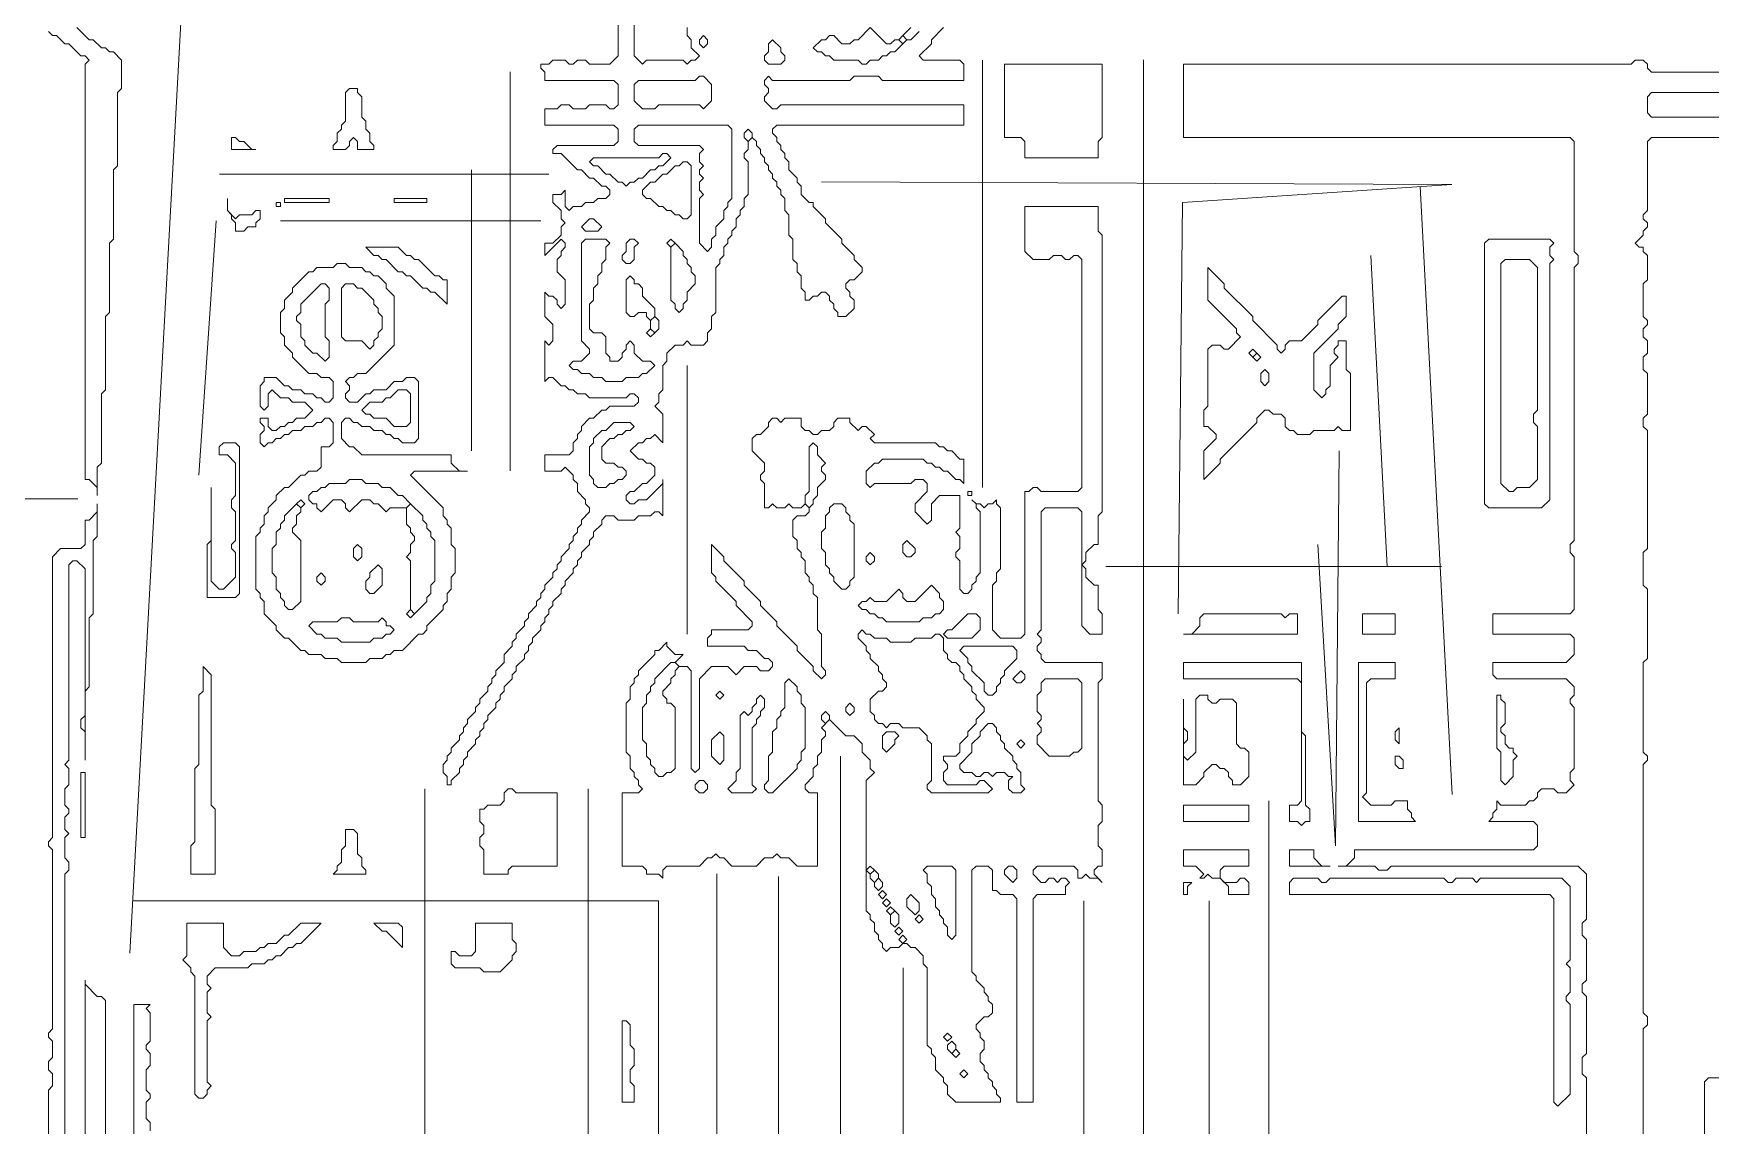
# Model space of a CAD drawing. Header units: millimetres. Extents: x 4 to 412, y 4 to 290.
# Drawn here: x 279.65 to 315.75, y 163.62 to 187.1 of the extents above; entities that cross this region are included whole.
import ezdxf

# ---------------------------------------------------------------- set-up
doc = ezdxf.new("R2010")
doc.units = ezdxf.units.MM
for name, color, linetype, lineweight in [('TRACE_CURVE', 6, 'Continuous', 0), ('TRACE_STRAIGHT', 5, 'Continuous', 0), ('TRACE_TEXT_SYMBOL', 6, 'Continuous', 0)]:
    doc.layers.add(name, color=color, linetype=linetype, lineweight=lineweight)

msp = doc.modelspace()

# ---------------------------------------------------------------- linework, layer by layer
at = {"layer": 'TRACE_CURVE', "color": 6}
for points in [[(292.236, 190.036), (292.236, 186.621), (292.06, 186.446), (291.622, 186.446), (291.535, 186.533), (291.36, 186.533), (291.272, 186.446), (291.185, 186.446), (291.097, 186.533), (290.834, 186.533), (290.747, 186.446), (290.572, 186.446)], [(293.724, 187.234), (293.724, 187.059), (293.812, 186.971), (293.812, 186.796), (293.987, 186.621), (293.899, 186.533), (293.812, 186.533), (293.724, 186.446), (293.637, 186.533), (292.849, 186.533), (292.761, 186.446), (292.586, 186.621), (292.586, 189.598)], [(295.476, 185.92), (295.388, 186.008), (295.388, 186.095), (295.476, 186.183), (295.563, 186.095), (297.227, 186.095), (297.315, 186.183), (297.84, 186.183), (297.928, 186.095), (299.679, 186.095), (299.679, 186.446), (299.592, 186.533), (298.804, 186.533), (298.716, 186.621), (298.979, 186.884), (298.979, 186.971), (299.241, 187.234)], [(298.716, 187.146), (298.541, 186.971), (298.453, 186.971), (298.366, 187.059), (298.541, 187.234)], [(290.572, 186.446), (290.572, 186.358), (290.659, 186.271), (290.659, 186.095), (292.148, 186.095), (292.236, 186.008), (292.236, 185.57), (292.148, 185.482), (292.06, 185.482), (291.973, 185.57), (291.622, 185.57), (291.535, 185.482), (291.272, 185.482), (291.185, 185.57), (291.009, 185.57), (290.922, 185.482), (290.659, 185.482), (290.659, 185.132), (292.148, 185.132), (292.236, 185.045), (292.236, 184.782), (292.148, 184.694), (290.922, 184.694), (290.834, 184.607), (290.834, 184.519), (291.009, 184.519), (291.36, 184.169), (291.447, 184.169), (291.622, 183.994), (291.71, 183.994), (291.885, 183.818), (291.973, 183.818), (292.06, 183.731), (292.06, 183.643), (291.973, 183.556), (291.798, 183.556), (291.71, 183.468), (291.535, 183.468), (291.447, 183.381), (291.272, 183.381), (291.185, 183.293), (291.097, 183.381), (291.097, 183.731), (291.009, 183.643), (290.834, 183.643), (290.834, 183.468), (291.009, 183.293), (291.009, 183.118), (291.097, 183.03), (291.009, 182.943), (291.009, 182.768), (290.834, 182.592), (290.659, 182.592), (290.659, 182.33), (291.009, 182.68), (291.097, 182.592), (291.097, 182.505), (291.009, 182.417), (291.009, 182.33), (290.922, 182.242), (290.922, 181.979), (291.097, 181.804), (291.097, 181.279), (291.009, 181.191)], [(314.129, 186.533), (314.042, 186.446), (304.408, 186.446), (304.408, 184.869), (312.728, 184.869), (312.815, 184.782), (312.815, 182.417), (312.903, 182.33), (312.903, 182.155), (312.815, 182.067), (312.815, 176.2), (312.728, 176.112), (312.728, 175.937), (312.815, 175.849), (312.815, 174.711), (312.728, 174.623), (311.064, 174.623), (311.064, 174.185), (312.728, 174.185), (312.815, 174.098), (312.815, 173.747), (312.64, 173.572), (311.064, 173.572), (311.064, 173.31), (311.152, 173.222), (312.64, 173.222), (312.815, 173.047), (312.815, 172.872), (312.728, 172.784), (312.728, 172.697), (312.815, 172.609), (312.815, 171.295), (312.728, 171.208), (312.728, 171.033), (312.815, 170.945), (312.64, 170.77), (312.465, 170.77), (312.378, 170.857), (312.115, 170.857), (312.027, 170.77), (312.027, 170.682), (311.94, 170.595), (311.852, 170.595), (311.765, 170.507), (311.239, 170.507), (311.152, 170.595), (311.152, 170.42), (311.064, 170.332), (311.064, 170.244), (310.976, 170.157), (311.94, 170.157), (312.027, 170.069), (312.027, 169.631), (311.94, 169.544), (308.086, 169.544), (308.086, 169.369), (307.911, 169.194), (307.736, 169.194), (308.524, 169.194), (308.612, 169.106), (308.787, 169.106), (308.875, 169.194), (312.903, 169.194), (313.078, 169.018)], [(318.858, 186.271), (314.479, 186.271), (314.392, 186.358), (314.392, 186.446), (314.304, 186.533), (314.129, 186.533)], [(295.914, 182.768), (296.001, 182.68), (296.001, 182.242), (296.089, 182.155), (296.089, 181.979), (296.176, 181.892), (296.176, 181.629), (296.264, 181.542), (296.264, 181.366), (296.351, 181.366), (296.439, 181.454), (296.527, 181.454), (296.614, 181.542), (296.702, 181.542), (296.789, 181.454), (296.789, 181.366), (296.877, 181.279), (296.877, 181.191), (296.965, 181.104), (296.965, 181.016), (297.14, 181.016), (297.315, 181.191), (297.315, 181.366), (297.227, 181.454), (297.227, 181.542), (297.14, 181.629), (297.14, 181.717), (297.227, 181.804), (297.315, 181.804), (297.49, 181.979), (297.49, 182.067), (297.315, 182.242), (297.315, 182.33), (297.052, 182.592), (297.052, 182.68), (296.702, 183.03), (296.702, 183.118), (296.439, 183.381), (296.439, 183.468), (296.351, 183.468), (296.176, 183.643), (296.176, 183.818), (296.089, 183.906), (296.089, 183.994), (295.914, 184.169), (295.914, 184.344), (295.826, 184.432), (295.826, 184.519), (295.738, 184.607), (295.738, 184.694), (295.651, 184.782), (295.651, 184.869), (295.563, 184.957), (295.563, 185.045), (295.651, 185.132), (299.679, 185.132), (299.679, 185.57), (295.738, 185.57), (295.651, 185.482), (295.563, 185.482), (295.388, 185.658), (295.388, 185.745), (295.476, 185.833), (295.476, 185.92)], [(322.361, 185.307), (314.479, 185.307), (314.392, 185.395), (314.392, 185.745), (314.479, 185.833), (316.231, 185.833)], [(292.673, 178.301), (292.761, 178.301), (292.849, 178.389), (292.936, 178.389), (293.024, 178.476), (293.199, 178.301), (293.199, 178.914), (293.024, 179.089), (293.111, 179.177), (293.111, 179.352), (293.199, 179.44), (293.199, 179.965), (293.286, 180.053), (293.286, 180.228), (293.462, 180.403), (293.637, 180.403), (293.724, 180.491), (293.812, 180.403), (294.075, 180.403), (294.162, 180.491), (294.162, 180.666), (294.25, 180.753), (294.25, 181.016), (294.337, 181.104), (294.337, 182.067), (294.425, 182.155), (294.425, 182.242), (294.512, 182.33), (294.512, 182.505), (294.6, 182.592), (294.6, 182.68), (294.688, 182.768), (294.688, 182.855), (294.775, 182.943), (294.775, 183.118), (294.863, 183.205), (294.863, 183.293), (294.95, 183.381), (294.95, 183.556), (295.038, 183.643), (295.038, 184.344), (294.95, 184.432), (294.95, 184.519), (295.038, 184.607), (295.038, 184.782), (295.125, 184.869), (295.213, 184.782), (295.213, 184.694), (295.301, 184.607), (295.301, 184.519), (295.388, 184.432), (295.388, 184.344), (295.476, 184.256), (295.476, 184.169), (295.563, 184.081), (295.563, 183.994), (295.651, 183.906), (295.651, 183.818), (295.738, 183.731), (295.738, 183.643), (295.826, 183.556), (295.826, 183.293), (295.914, 183.205), (295.914, 182.768)], [(314.304, 181.016), (314.304, 181.717), (314.392, 181.804), (314.392, 182.33), (314.304, 182.417), (314.304, 182.505), (314.217, 182.505), (314.129, 182.592), (314.304, 182.768), (314.304, 182.855), (314.392, 182.943), (314.392, 183.03), (314.304, 183.118), (314.304, 183.205), (314.392, 183.293), (314.392, 184.782), (314.479, 184.869), (322.887, 184.869)], [(300.993, 183.381), (300.993, 182.417), (301.168, 182.242), (301.518, 182.242), (301.606, 182.33), (301.781, 182.33), (301.869, 182.242), (301.956, 182.242), (302.044, 182.33), (302.131, 182.33), (302.219, 182.242), (302.219, 177.338), (302.131, 177.25), (301.343, 177.25), (301.256, 177.338), (301.168, 177.338), (301.081, 177.25), (300.993, 177.25), (300.993, 174.185), (300.905, 174.098), (300.467, 174.098), (300.292, 174.273), (300.292, 175.236), (300.38, 175.324), (300.38, 175.499), (300.467, 175.587), (300.467, 176.9), (300.38, 176.988), (300.38, 177.075), (300.292, 176.988), (300.205, 176.988), (300.117, 176.9), (300.03, 176.988), (299.942, 176.988), (299.854, 177.075), (299.942, 176.988), (299.942, 176.9), (300.03, 176.813), (300.03, 175.499), (299.942, 175.411), (299.942, 175.324), (299.854, 175.236), (299.854, 175.149), (299.767, 175.061), (299.679, 175.061), (299.592, 175.149), (299.592, 175.762), (299.504, 175.849), (299.504, 175.937), (299.592, 176.024), (299.592, 176.287), (299.504, 176.375), (299.592, 176.462), (299.592, 177.163), (299.154, 177.163), (298.979, 176.988), (298.979, 176.637), (298.891, 176.55), (298.628, 176.813), (298.628, 176.988), (298.891, 177.25), (298.891, 177.426), (298.804, 177.513), (298.628, 177.513)], [(301.343, 173.747), (301.256, 173.835), (301.256, 173.923), (301.343, 174.01), (301.343, 174.098), (301.256, 174.185), (301.343, 174.273), (301.343, 176.813), (301.431, 176.9), (302.131, 176.9), (302.219, 176.813), (302.219, 174.36), (302.394, 174.185), (302.657, 174.185), (302.657, 174.623), (302.569, 174.711), (302.569, 175.236), (302.482, 175.236), (302.307, 175.411), (302.307, 175.587), (302.219, 175.674), (302.307, 175.762), (302.307, 175.937), (302.482, 176.112), (302.569, 176.112), (302.569, 176.725), (302.657, 176.813), (302.657, 182.768), (302.569, 182.855), (302.569, 183.381), (300.993, 183.381)], [(291.009, 181.191), (290.922, 181.279), (290.922, 181.366), (290.834, 181.454), (290.747, 181.454), (290.659, 181.542), (290.659, 181.016), (290.834, 180.841), (290.834, 180.491), (290.747, 180.403), (290.659, 180.491), (290.659, 179.615), (290.747, 179.703), (290.834, 179.703), (291.009, 179.527), (291.097, 179.527), (291.185, 179.44), (291.272, 179.44), (291.36, 179.352), (291.535, 179.352), (291.622, 179.265), (292.411, 179.265), (292.498, 179.352), (292.586, 179.352), (292.673, 179.265), (292.673, 179.177), (292.586, 179.089), (292.06, 179.089), (291.973, 179.002), (291.885, 179.002), (291.71, 178.827), (291.622, 178.827), (291.447, 178.652), (291.447, 178.564), (291.36, 178.476), (291.36, 178.389), (291.272, 178.301), (291.272, 178.126), (291.185, 178.039), (290.659, 178.039), (290.659, 177.688), (291.009, 177.688), (291.097, 177.776), (291.272, 177.601), (291.272, 177.513), (291.36, 177.426), (291.36, 177.25), (291.535, 177.075), (291.535, 176.988), (291.622, 176.9), (291.622, 176.813), (291.447, 176.637), (291.447, 176.55), (291.36, 176.462), (291.36, 176.375), (291.272, 176.287), (291.272, 176.2), (291.185, 176.112), (291.185, 176.024), (291.009, 175.849), (291.009, 175.762), (290.922, 175.674), (290.922, 175.587), (290.834, 175.499)], [(314.304, 163.239), (314.304, 165.691), (314.392, 165.778), (314.392, 165.953), (314.304, 166.041), (314.304, 171.383), (314.392, 171.471), (314.392, 171.558), (314.304, 171.646), (314.304, 173.572), (314.392, 173.66), (314.392, 175.149), (314.304, 175.236), (314.304, 175.937), (314.392, 176.024), (314.392, 178.564), (314.304, 178.652), (314.304, 178.827), (314.392, 178.914), (314.392, 179.79), (314.304, 179.878), (314.304, 180.14), (314.392, 180.228), (314.392, 180.491), (314.304, 180.578), (314.304, 180.753), (314.392, 180.841), (314.392, 180.929), (314.304, 181.016)], [(298.628, 177.513), (298.541, 177.426), (297.753, 177.426), (297.665, 177.338), (297.578, 177.426), (297.578, 177.688), (297.753, 177.863), (297.84, 177.863), (297.928, 177.951), (298.804, 177.951), (298.891, 177.863), (298.979, 177.863), (299.066, 177.776), (299.154, 177.776), (299.241, 177.688), (299.329, 177.688), (299.504, 177.513), (299.592, 177.513), (299.679, 177.426), (299.679, 177.951), (299.592, 177.951), (299.417, 178.126), (299.329, 178.126), (299.241, 178.214), (299.154, 178.214), (299.066, 178.301), (297.753, 178.301), (297.665, 178.389), (297.753, 178.476), (297.578, 178.652), (297.49, 178.652), (297.402, 178.564), (297.227, 178.739), (297.227, 178.827), (296.965, 178.827), (296.877, 178.739), (296.877, 178.652), (296.789, 178.564), (296.614, 178.564), (296.527, 178.476), (296.439, 178.476), (296.351, 178.564), (296.264, 178.564), (296.176, 178.652), (296.176, 178.827), (295.826, 178.827), (295.738, 178.739), (295.651, 178.827), (295.563, 178.827), (295.476, 178.739), (295.476, 178.652), (295.301, 178.476), (295.213, 178.476), (295.125, 178.389), (295.125, 178.126), (295.388, 177.863), (295.388, 177.688), (295.301, 177.601), (295.301, 177.513), (295.388, 177.426), (295.388, 176.9), (295.476, 176.9), (295.563, 176.988), (295.651, 176.9)], [(289.783, 173.047), (289.959, 173.222), (289.959, 173.31), (290.046, 173.397), (290.046, 173.485), (290.221, 173.66), (290.221, 173.747), (290.309, 173.835), (290.309, 173.923), (290.396, 174.01), (290.396, 174.098), (290.572, 174.273), (290.572, 174.36), (290.659, 174.448), (290.659, 174.536), (290.747, 174.623), (290.747, 174.711), (290.834, 174.798), (290.834, 174.886), (291.009, 175.061), (291.009, 175.149), (291.097, 175.236), (291.097, 175.324), (291.272, 175.499), (291.272, 175.587), (291.36, 175.674), (291.36, 175.762), (291.447, 175.849), (291.447, 175.937), (291.622, 176.112), (291.622, 176.2), (291.71, 176.287), (291.71, 176.375), (291.885, 176.55), (291.885, 176.637), (291.973, 176.725), (292.148, 176.725), (292.236, 176.637), (292.586, 176.637), (292.673, 176.725), (292.936, 176.725), (293.024, 176.813), (293.111, 176.813), (293.199, 176.725), (293.199, 177.513), (293.199, 177.426), (292.849, 177.075), (292.673, 177.075), (292.586, 176.988), (292.498, 176.988), (292.411, 177.075), (292.411, 177.163), (292.498, 177.25), (292.586, 177.25), (292.761, 177.426), (292.849, 177.426), (293.024, 177.601), (293.024, 177.776), (292.936, 177.863), (292.849, 177.863), (292.761, 177.951), (292.673, 177.951), (292.498, 178.126), (292.673, 178.301)], [(280.501, 175.762), (280.588, 175.762), (280.763, 175.587), (280.763, 172.434), (280.676, 172.346), (280.676, 172.171), (280.763, 172.084), (280.763, 171.471), (280.763, 172.959), (280.851, 173.047), (280.851, 174.536), (280.938, 174.623), (280.938, 176.2), (281.026, 176.287), (281.026, 176.988), (281.026, 176.813), (280.851, 176.637), (280.763, 176.637), (280.763, 176.112), (280.676, 176.024), (280.238, 176.024), (280.063, 175.849), (280.063, 169.807), (279.975, 169.719), (279.975, 169.631), (280.063, 169.544), (280.063, 165.691), (279.975, 165.603), (279.975, 165.515), (280.063, 165.428), (280.063, 165.078), (279.975, 164.99), (279.975, 164.815), (280.063, 164.727), (280.063, 164.465), (279.975, 164.377), (279.975, 163.063)], [(295.651, 176.9), (295.826, 176.9), (295.914, 176.988), (296.001, 176.9), (296.176, 176.9), (296.264, 176.988), (296.351, 176.9), (296.351, 176.813), (296.264, 176.725), (296.089, 176.725), (296.001, 176.637), (296.001, 176.287), (296.089, 176.2), (296.089, 176.024), (296.176, 175.937), (296.176, 175.849), (296.264, 175.762), (296.264, 175.499), (296.351, 175.411), (296.351, 175.324), (296.439, 175.236), (296.439, 175.061), (296.527, 174.973), (296.527, 174.273), (296.614, 174.185), (296.614, 173.485), (296.702, 173.397), (296.702, 173.31), (296.614, 173.222), (296.439, 173.397), (296.439, 173.485), (296.089, 173.835), (296.089, 173.923), (295.651, 174.36), (295.651, 174.448), (295.301, 174.798), (295.301, 174.886), (294.95, 175.236), (294.95, 175.324), (294.512, 175.762), (294.512, 175.849), (294.25, 176.112), (294.25, 175.499), (294.337, 175.411), (294.337, 175.324), (294.775, 174.886), (294.775, 174.798), (295.125, 174.448), (295.125, 174.36), (295.038, 174.273), (294.25, 174.273), (294.25, 174.185), (294.162, 174.098), (294.162, 173.923), (294.95, 173.923), (295.038, 173.835), (295.213, 173.835), (295.388, 173.66), (295.476, 173.66), (295.563, 173.572), (295.563, 173.485), (295.476, 173.397), (295.301, 173.397), (295.213, 173.485)], [(280.325, 146.512), (280.325, 169.018), (280.413, 169.106), (280.413, 169.281), (280.325, 169.369), (280.325, 169.807), (280.413, 169.894), (280.325, 169.982), (280.325, 170.244), (280.413, 170.332), (280.413, 170.42), (280.325, 170.507), (280.325, 170.857), (280.413, 170.945), (280.413, 171.295), (280.325, 171.383), (280.413, 171.471), (280.413, 175.674), (280.501, 175.762)], [(290.834, 175.499), (290.834, 175.411), (290.659, 175.236), (290.659, 175.149), (290.572, 175.061), (290.572, 174.973), (290.484, 174.886), (290.484, 174.798), (290.309, 174.623), (290.309, 174.536), (290.221, 174.448), (290.221, 174.36), (290.046, 174.185), (290.046, 174.098), (289.959, 174.01), (289.959, 173.923), (289.783, 173.747), (289.783, 173.572), (289.608, 173.397), (289.608, 173.31), (289.521, 173.222), (289.521, 173.134), (289.433, 173.047), (289.433, 172.959), (289.258, 172.784), (289.258, 172.697), (289.17, 172.609), (289.17, 172.521), (288.995, 172.346), (288.995, 172.259), (288.908, 172.171), (288.908, 172.084), (288.82, 171.996), (288.82, 171.908), (288.645, 171.733), (288.645, 171.646), (288.557, 171.558), (288.557, 171.471), (288.47, 171.383), (288.47, 171.208), (288.557, 171.12), (288.557, 170.945), (288.645, 170.945), (288.645, 171.033), (288.82, 171.208), (288.82, 171.295), (288.908, 171.383), (288.908, 171.471), (288.995, 171.558), (288.995, 171.646), (289.17, 171.821), (289.17, 171.908), (289.258, 171.996), (289.258, 172.084), (289.346, 172.171), (289.346, 172.259), (289.433, 172.346), (289.433, 172.434), (289.608, 172.609), (289.608, 172.697), (289.696, 172.784), (289.696, 172.872), (289.783, 172.959), (289.783, 173.047)], [(295.213, 173.485), (294.95, 173.485), (294.775, 173.31), (294.6, 173.485), (294.25, 173.485), (293.987, 173.222), (293.987, 171.295), (293.899, 171.208), (293.812, 171.295), (293.812, 173.397), (293.724, 173.485), (293.549, 173.485), (293.462, 173.572), (293.637, 173.747), (293.462, 173.747), (293.286, 173.923), (293.286, 174.01), (293.111, 173.835), (293.024, 173.835), (293.024, 173.747), (292.673, 173.397), (292.673, 173.31), (292.586, 173.222), (292.586, 173.134), (292.498, 173.047), (292.498, 172.784), (292.411, 172.697), (292.411, 171.646), (292.498, 171.558), (292.498, 171.295), (292.586, 171.208), (292.586, 171.12), (292.673, 171.033), (292.673, 170.945), (292.761, 170.857), (292.673, 170.77), (292.323, 170.77), (292.323, 169.194), (292.761, 169.194), (292.849, 169.106), (292.849, 169.018), (293.111, 169.018), (293.199, 168.931), (293.199, 169.106), (293.286, 169.194), (293.987, 169.194), (294.162, 169.369), (294.25, 169.369), (294.337, 169.456), (294.425, 169.369), (294.512, 169.369), (294.688, 169.194), (295.213, 169.194), (295.388, 169.369), (295.563, 169.369), (295.651, 169.456), (295.738, 169.369), (295.914, 169.369), (296.089, 169.194), (296.527, 169.194), (296.527, 170.77), (296.351, 170.77), (296.264, 170.857), (296.264, 170.945)], [(297.402, 174.185), (297.49, 174.273), (297.578, 174.185), (297.665, 174.185), (297.753, 174.098), (298.015, 174.098), (298.103, 174.01), (298.541, 174.01), (298.628, 174.098), (298.979, 174.098), (299.066, 174.185), (299.154, 174.185), (299.241, 174.098), (299.241, 173.835), (299.329, 173.747), (299.329, 173.66), (299.417, 173.572), (299.504, 173.572), (299.592, 173.485), (299.592, 173.397), (299.679, 173.31), (299.679, 173.222), (299.854, 173.047), (299.854, 172.959), (299.942, 172.872), (299.942, 172.784), (300.117, 172.609), (300.117, 172.521), (299.942, 172.346), (299.942, 172.259), (299.767, 172.084), (299.767, 171.996), (299.592, 171.821), (299.592, 171.646), (299.504, 171.558), (299.241, 171.558), (299.241, 171.471), (299.329, 171.383), (299.329, 171.295), (299.241, 171.208), (299.241, 171.033), (299.329, 170.945), (299.942, 170.945), (300.03, 171.033), (300.117, 171.033), (300.292, 170.857), (300.205, 170.77), (298.979, 170.77), (298.891, 170.857), (298.891, 170.945), (298.979, 171.033), (298.979, 171.821), (298.891, 171.908), (298.891, 171.996), (298.716, 172.171), (298.366, 172.171), (298.278, 172.259), (298.103, 172.259), (298.015, 172.171), (297.928, 172.259), (297.84, 172.259), (297.753, 172.346), (297.753, 172.434), (297.665, 172.521)], [(297.665, 172.521), (297.665, 172.784), (297.84, 172.959), (297.928, 172.959), (298.015, 173.047), (298.015, 173.134), (297.928, 173.222), (297.928, 173.31), (297.84, 173.397), (297.84, 173.485), (297.665, 173.66), (297.665, 173.747), (297.578, 173.835), (297.578, 173.923), (297.402, 174.098), (297.402, 174.185)], [(300.03, 165.603), (299.942, 165.691), (299.942, 165.778), (300.117, 165.953), (300.205, 165.953), (300.292, 166.041), (300.292, 166.216), (300.205, 166.304), (300.205, 166.391), (300.117, 166.479), (300.117, 166.566), (299.942, 166.742), (299.942, 166.829), (299.854, 166.917), (299.854, 169.106), (299.942, 169.194), (300.205, 169.194), (300.292, 169.106), (300.292, 168.668), (300.38, 168.668), (300.467, 168.581), (300.73, 168.581), (300.818, 168.493), (300.818, 164.114), (301.168, 164.114), (301.168, 168.493), (301.256, 168.581), (301.869, 168.581), (301.869, 168.756), (301.956, 168.843), (301.869, 168.931), (301.781, 168.931), (301.694, 168.843), (301.606, 168.931), (301.518, 168.931), (301.431, 168.843), (301.343, 168.843), (301.168, 169.018), (301.168, 169.106), (301.256, 169.194), (302.044, 169.194), (302.131, 169.106), (302.131, 168.931), (302.219, 168.931), (302.307, 169.018), (302.394, 168.931), (302.569, 168.931), (302.657, 168.843), (302.482, 169.018), (302.482, 169.106), (302.569, 169.194), (302.657, 169.194), (302.657, 169.544), (302.569, 169.631), (302.569, 170.069), (302.657, 170.157), (302.657, 170.507), (302.569, 170.595), (302.569, 173.134), (302.657, 173.222), (302.657, 173.572), (301.431, 173.572), (301.343, 173.66), (301.343, 173.747)], [(296.264, 170.945), (296.439, 171.12), (296.439, 171.295), (296.527, 171.383), (296.527, 171.558), (296.614, 171.646), (296.614, 171.908), (296.702, 171.996), (296.702, 172.084), (296.614, 172.171), (296.789, 172.346), (297.14, 171.996), (297.315, 171.996), (297.49, 171.821), (297.49, 171.646), (297.665, 171.471), (297.665, 171.295), (297.753, 171.208), (297.578, 171.033), (297.578, 168.23), (297.665, 168.143), (297.665, 168.055), (297.753, 167.968), (297.753, 167.792), (297.84, 167.705), (297.84, 167.617), (297.928, 167.53), (297.928, 167.442), (298.015, 167.355), (298.103, 167.442), (298.278, 167.442), (298.366, 167.53), (298.453, 167.53), (298.541, 167.442), (298.628, 167.442), (298.804, 167.267), (298.804, 167.092), (298.891, 167.004), (298.891, 165.34), (298.979, 165.253), (298.979, 165.165), (299.066, 165.078), (299.066, 164.815), (299.241, 164.64), (299.241, 164.552), (299.329, 164.465), (299.329, 164.289), (299.504, 164.114), (300.467, 164.114), (300.467, 164.202), (300.38, 164.289), (300.38, 164.377), (300.292, 164.465), (300.292, 164.552), (300.205, 164.64), (300.205, 164.727), (300.117, 164.815), (300.117, 164.902), (300.03, 164.99), (300.03, 165.165), (300.117, 165.253), (300.117, 165.428), (300.03, 165.515), (300.03, 165.603)], [(313.078, 169.018), (313.078, 168.055), (312.991, 167.968), (312.991, 167.705), (313.078, 167.617), (313.078, 166.742), (312.991, 166.654), (312.991, 166.479), (313.078, 166.391), (313.078, 165.165), (312.991, 165.078), (312.991, 164.727), (313.078, 164.64), (313.078, 163.239)], [(281.201, 163.239), (281.201, 166.304), (281.114, 166.391), (281.026, 166.391), (280.763, 166.654), (280.763, 166.742), (280.763, 162.801)], [(282.164, 163.501), (282.164, 163.676), (282.077, 163.764), (282.077, 164.114), (282.164, 164.202), (282.164, 164.289), (282.077, 164.377), (282.077, 164.815), (282.164, 164.902), (282.164, 165.165), (282.077, 165.253), (282.077, 165.34), (282.164, 165.428), (282.164, 166.041), (282.077, 166.128), (282.164, 166.216), (281.814, 166.216), (281.814, 162.801)], [(316.494, 164.64), (315.705, 164.64), (315.618, 164.552), (315.618, 158.422)]]:
    msp.add_lwpolyline(points, dxfattribs=at)
for points in [[(293.987, 186.971), (294.075, 187.059), (294.162, 186.971), (294.162, 186.884), (294.075, 186.796), (293.987, 186.884)], [(295.476, 186.884), (295.563, 186.971), (295.738, 186.796), (295.738, 186.708), (295.826, 186.621), (295.826, 186.533), (295.738, 186.446), (295.476, 186.446), (295.388, 186.533), (295.388, 186.621), (295.476, 186.708)], [(297.665, 187.234), (298.015, 186.884), (298.103, 186.884), (298.191, 186.971), (298.278, 186.971), (298.366, 186.884), (298.191, 186.708), (298.103, 186.708), (298.015, 186.621), (297.928, 186.621), (297.84, 186.533), (297.665, 186.533), (297.578, 186.446), (297.49, 186.446), (297.402, 186.533), (296.877, 186.533), (296.789, 186.621), (296.702, 186.621), (296.614, 186.708), (296.527, 186.708), (296.439, 186.796), (296.614, 186.971), (296.702, 186.971), (296.789, 187.059), (296.877, 187.059), (297.052, 186.884), (297.227, 186.884), (297.315, 186.971), (297.402, 186.971)], [(298.278, 186.971), (298.366, 187.059), (298.453, 186.971), (298.366, 186.884)], [(293.899, 186.095), (293.987, 186.183), (294.075, 186.183), (294.25, 186.008), (294.25, 185.658), (294.075, 185.482), (293.987, 185.57), (293.111, 185.57), (293.024, 185.482), (292.761, 185.482), (292.586, 185.658), (292.586, 186.008), (292.673, 186.095)], [(292.586, 185.045), (292.673, 185.132), (294.6, 185.132), (294.688, 185.045), (294.688, 183.556), (294.6, 183.468), (294.6, 183.381), (294.512, 183.293), (294.512, 183.118), (294.337, 182.943), (294.337, 182.768), (294.25, 182.68), (294.25, 182.505), (294.162, 182.417), (293.987, 182.592), (293.987, 183.556), (294.075, 183.643), (293.987, 183.731), (293.987, 183.906), (294.075, 183.994), (293.987, 184.081), (293.987, 184.169), (294.075, 184.256), (293.987, 184.344), (293.987, 184.519), (294.075, 184.607), (293.987, 184.694), (292.673, 184.694), (292.586, 184.782)], [(294.95, 184.957), (295.038, 185.045), (295.125, 184.957), (295.125, 184.869), (295.038, 184.782), (294.95, 184.869)], [(293.111, 184.432), (293.199, 184.519), (293.286, 184.519), (293.374, 184.432), (293.199, 184.256), (293.111, 184.256), (293.024, 184.169), (292.936, 184.169), (292.761, 183.994), (292.673, 183.994), (292.586, 183.906), (292.498, 183.906), (292.411, 183.818), (292.323, 183.906), (292.236, 183.906), (292.06, 184.081), (291.973, 184.081), (291.798, 184.256), (291.71, 184.256), (291.622, 184.344), (291.71, 184.432)], [(293.549, 184.256), (293.637, 184.344), (293.724, 184.344), (293.812, 184.256), (293.812, 183.205), (293.724, 183.118), (293.637, 183.118), (293.549, 183.205), (293.462, 183.205), (293.374, 183.293), (293.286, 183.293), (293.199, 183.381), (293.111, 183.381), (292.936, 183.556), (292.849, 183.556), (292.761, 183.643), (292.761, 183.731), (292.936, 183.906), (293.024, 183.906), (293.199, 184.081), (293.286, 184.081), (293.462, 184.256)], [(291.622, 183.118), (291.71, 183.118), (291.885, 182.943), (291.798, 182.855), (291.535, 182.855), (291.447, 182.943)], [(291.447, 182.592), (291.535, 182.68), (291.973, 182.68), (292.06, 182.592), (291.973, 182.505), (291.973, 182.242), (291.885, 182.155), (291.885, 181.979), (291.798, 181.892), (291.798, 181.717), (291.71, 181.629), (291.71, 181.366), (291.622, 181.279), (291.622, 180.753), (291.71, 180.666), (291.885, 180.666), (291.973, 180.578), (291.973, 180.228), (292.06, 180.14), (292.06, 180.053), (292.236, 180.053), (292.323, 180.14), (292.323, 180.228), (292.411, 180.316), (292.411, 180.403), (292.498, 180.491), (292.586, 180.403), (292.586, 180.228), (292.761, 180.053), (292.936, 180.053), (293.024, 179.965), (292.849, 179.79), (292.761, 179.79), (292.673, 179.703), (292.411, 179.703), (292.323, 179.615), (291.973, 179.615), (291.885, 179.703), (291.71, 179.703), (291.622, 179.79), (291.447, 179.79), (291.36, 179.878), (291.272, 179.878), (291.185, 179.965), (291.272, 180.053), (291.447, 180.053), (291.622, 180.228), (291.622, 180.316), (291.447, 180.491)], [(292.411, 182.592), (292.498, 182.68), (292.586, 182.68), (292.673, 182.592), (292.586, 182.505), (292.586, 182.242), (292.498, 182.155), (292.411, 182.155), (292.323, 182.242), (292.323, 182.33), (292.411, 182.417)], [(293.286, 182.592), (293.374, 182.68), (293.462, 182.592), (293.374, 182.505)], [(293.374, 182.505), (293.462, 182.592), (293.637, 182.417), (293.637, 182.33), (293.724, 182.242), (293.724, 182.155), (293.812, 182.067), (293.812, 181.979), (293.899, 181.892), (293.899, 181.717), (293.724, 181.542), (293.724, 181.366), (293.637, 181.279), (293.637, 181.191), (293.549, 181.104), (293.462, 181.191), (293.462, 181.279), (293.374, 181.366)], [(292.411, 181.804), (292.498, 181.892), (292.586, 181.804), (292.586, 181.717), (292.673, 181.717), (292.761, 181.629), (292.761, 181.454), (293.024, 181.191), (293.024, 181.016), (292.936, 180.929), (292.849, 181.016), (292.849, 181.104), (292.673, 181.104), (292.586, 181.016), (292.498, 181.016), (292.411, 181.104)], [(292.936, 180.929), (293.024, 181.016), (293.111, 180.929), (293.111, 180.753), (293.024, 180.666), (292.936, 180.753)], [(292.849, 180.666), (292.936, 180.753), (293.024, 180.666), (292.936, 180.578)], [(292.148, 178.739), (292.498, 178.739), (292.586, 178.652), (292.498, 178.564), (292.411, 178.564), (292.323, 178.476), (292.236, 178.476), (292.148, 178.389), (292.06, 178.389), (291.885, 178.214), (291.885, 177.951), (291.973, 177.863), (292.148, 177.863), (292.236, 177.776), (292.323, 177.776), (292.411, 177.688), (292.411, 177.601), (292.323, 177.513), (292.236, 177.513), (292.148, 177.426), (292.06, 177.426), (291.973, 177.338), (291.798, 177.338), (291.71, 177.426), (291.71, 177.513), (291.622, 177.601), (291.622, 178.214), (291.71, 178.301), (291.71, 178.389), (291.885, 178.564), (291.973, 178.564)], [(296.351, 178.214), (296.439, 178.301), (296.527, 178.214), (296.527, 178.039), (296.702, 177.863), (296.614, 177.776), (296.614, 177.688), (296.702, 177.601), (296.702, 177.513), (296.527, 177.338), (296.527, 177.163), (296.439, 177.075), (296.439, 176.988), (296.351, 176.9), (296.264, 176.988), (296.264, 177.163), (296.351, 177.25)], [(296.789, 176.9), (296.877, 176.988), (297.052, 176.988), (297.14, 176.9), (297.14, 176.813), (297.227, 176.725), (297.227, 176.637), (297.315, 176.55), (297.315, 175.411), (297.227, 175.324), (297.227, 175.236), (297.14, 175.149), (297.052, 175.149), (296.877, 175.324), (296.877, 175.411), (296.789, 175.499), (296.789, 175.587), (296.702, 175.674), (296.702, 175.937), (296.614, 176.024), (296.614, 176.375), (296.702, 176.462), (296.702, 176.725), (296.789, 176.813)], [(298.366, 176.112), (298.453, 176.2), (298.628, 176.024), (298.628, 175.937), (298.541, 175.849), (298.453, 175.849), (298.366, 175.937)], [(297.578, 175.849), (297.665, 175.937), (297.753, 175.849), (297.753, 175.762), (297.665, 175.674), (297.578, 175.762)], [(298.979, 175.236), (299.154, 175.061), (299.154, 174.973), (299.241, 174.886), (299.241, 174.711), (299.154, 174.623), (299.066, 174.623), (298.979, 174.536), (298.804, 174.536), (298.716, 174.448), (298.015, 174.448), (297.928, 174.536), (297.84, 174.536), (297.753, 174.623), (297.665, 174.623), (297.578, 174.711), (297.49, 174.711), (297.402, 174.798), (297.49, 174.886), (297.578, 174.886), (297.665, 174.973), (297.753, 174.886), (298.015, 174.886), (298.278, 175.149), (298.366, 175.061), (298.366, 174.973), (298.453, 174.886), (298.628, 174.886)], [(299.767, 174.623), (299.942, 174.623), (300.03, 174.536), (300.03, 174.273), (299.854, 174.098), (299.329, 174.098), (299.241, 174.185), (299.329, 174.273), (299.417, 174.273)], [(299.592, 173.835), (299.679, 173.923), (300.73, 173.923), (300.818, 173.835), (300.818, 173.66), (300.555, 173.397), (300.555, 173.31), (300.467, 173.222), (300.467, 173.134), (300.38, 173.047), (300.38, 172.959), (300.292, 172.872), (300.205, 172.872), (300.117, 172.959), (300.117, 173.134), (299.854, 173.397), (299.854, 173.485), (299.767, 173.572), (299.767, 173.66)], [(293.374, 173.572), (293.462, 173.572), (293.549, 173.485), (293.462, 173.397), (293.462, 173.31), (293.374, 173.222), (293.374, 173.134), (293.199, 172.959), (293.199, 172.872), (293.286, 172.784), (293.286, 172.697), (293.374, 172.697), (293.462, 172.609), (293.462, 171.295), (293.374, 171.208), (293.286, 171.208), (293.199, 171.12), (293.111, 171.12), (293.024, 171.208), (293.024, 171.295), (292.936, 171.383), (292.936, 171.471), (292.849, 171.558), (292.849, 171.821), (292.761, 171.908), (292.761, 172.609), (292.849, 172.697), (292.849, 172.872), (292.936, 172.959), (292.936, 173.047), (293.024, 173.134), (293.024, 173.222)], [(300.905, 173.397), (300.993, 173.31), (300.993, 173.222), (300.905, 173.134), (300.818, 173.134), (300.73, 173.222)], [(294.337, 172.872), (294.425, 172.959), (294.512, 172.872), (294.425, 172.784)], [(295.826, 173.134), (295.914, 173.222), (296.089, 173.047), (296.089, 172.959), (296.176, 172.872), (296.176, 172.697), (296.264, 172.609), (296.264, 171.733), (296.176, 171.646), (296.176, 171.471), (296.089, 171.383), (296.089, 171.295), (295.563, 170.77), (295.476, 170.77), (295.388, 170.857), (295.388, 170.945), (295.476, 171.033), (295.476, 171.558), (295.563, 171.646), (295.563, 172.084), (295.651, 172.171), (295.651, 172.346), (295.738, 172.434), (295.738, 172.521), (295.826, 172.609)], [(301.343, 173.134), (301.431, 173.222), (302.131, 173.222), (302.219, 173.134), (302.219, 171.733), (302.131, 171.646), (302.044, 171.646), (301.956, 171.558), (301.518, 171.558), (301.256, 171.821), (301.256, 171.996), (301.343, 172.084), (301.343, 172.171), (301.256, 172.259), (301.343, 172.346), (301.343, 172.434), (301.256, 172.521), (301.256, 172.872), (301.343, 172.959)], [(295.213, 172.784), (295.301, 172.872), (295.388, 172.784), (295.388, 172.609), (295.301, 172.521), (295.301, 172.434), (295.213, 172.346), (295.213, 172.259), (295.125, 172.171), (295.125, 170.945), (295.213, 170.857), (295.125, 170.77), (294.688, 170.77), (294.6, 170.857), (294.775, 171.033), (294.775, 171.208), (294.863, 171.295), (294.863, 172.434), (294.95, 172.521), (295.038, 172.434), (295.125, 172.521), (295.125, 172.609), (295.213, 172.697)], [(297.14, 172.609), (297.227, 172.697), (297.315, 172.609), (297.315, 172.521), (297.227, 172.434), (297.14, 172.521)], [(296.614, 172.434), (296.702, 172.521), (296.789, 172.434), (296.789, 172.346), (296.702, 172.259), (296.614, 172.346)], [(300.205, 172.259), (300.292, 172.259), (300.38, 172.171), (300.38, 172.084), (300.467, 171.996), (300.467, 171.908), (300.555, 171.821), (300.555, 171.733), (300.73, 171.558), (300.73, 171.471), (300.818, 171.383), (300.818, 171.295), (300.905, 171.208), (300.905, 170.945), (300.993, 170.857), (300.905, 170.77), (300.73, 170.77), (300.643, 170.857), (300.643, 171.033), (300.73, 171.12), (300.643, 171.12), (300.555, 171.208), (300.38, 171.208), (300.292, 171.12), (300.205, 171.208), (300.117, 171.208), (300.03, 171.12), (299.942, 171.12), (299.854, 171.208), (299.679, 171.208), (299.592, 171.295), (299.592, 171.383), (299.854, 171.646), (299.854, 171.821), (300.03, 171.996), (300.03, 172.084)], [(294.425, 172.084), (294.512, 171.996), (294.512, 171.471), (294.425, 171.383), (294.25, 171.558), (294.25, 171.908)], [(297.928, 171.996), (298.015, 172.084), (298.191, 172.084), (298.278, 171.996), (298.191, 171.908), (298.191, 171.821), (298.015, 171.646), (297.928, 171.733)], [(300.818, 171.821), (300.905, 171.908), (300.993, 171.821), (300.905, 171.733)], [(293.899, 170.945), (293.987, 171.033), (294.075, 171.033), (294.162, 170.945), (294.162, 170.857), (294.075, 170.77), (293.987, 170.77), (293.899, 170.857)], [(297.578, 169.106), (297.665, 169.194), (297.753, 169.106), (297.665, 169.018)], [(297.665, 169.018), (297.753, 169.106), (297.84, 169.018), (297.84, 168.931), (297.753, 168.843), (297.665, 168.931)], [(297.753, 168.843), (297.84, 168.931), (297.928, 168.843), (297.928, 168.756), (297.84, 168.668), (297.753, 168.756)], [(298.804, 169.106), (298.891, 169.194), (299.417, 169.194), (299.504, 169.106), (299.504, 167.705), (299.417, 167.617), (299.329, 167.705), (299.329, 167.88), (299.241, 167.968), (299.241, 168.055), (299.154, 168.143), (299.154, 168.23), (299.066, 168.318), (299.066, 168.493), (298.979, 168.581), (298.979, 168.756), (298.891, 168.843), (298.891, 169.018)], [(300.555, 169.106), (300.643, 169.194), (300.73, 169.194), (300.818, 169.106), (300.818, 168.931), (300.73, 168.843), (300.555, 169.018)], [(297.84, 168.581), (297.928, 168.668), (298.015, 168.581), (297.928, 168.493)], [(298.453, 168.493), (298.541, 168.581), (298.716, 168.405), (298.716, 168.23), (298.628, 168.143), (298.453, 168.318)], [(297.928, 168.405), (298.015, 168.493), (298.103, 168.405), (298.015, 168.318)], [(298.015, 168.23), (298.103, 168.318), (298.191, 168.23), (298.103, 168.143)], [(298.103, 168.143), (298.191, 168.23), (298.278, 168.143), (298.278, 167.968), (298.191, 167.88), (298.103, 167.968)], [(298.191, 167.792), (298.278, 167.88), (298.366, 167.792), (298.278, 167.705)], [(298.628, 168.055), (298.716, 168.143), (298.804, 168.055), (298.716, 167.968)], [(298.278, 167.617), (298.366, 167.705), (298.453, 167.617), (298.366, 167.53)], [(299.241, 165.515), (299.329, 165.603), (299.417, 165.515), (299.329, 165.428)], [(299.329, 165.34), (299.417, 165.428), (299.504, 165.34), (299.504, 165.253), (299.417, 165.165), (299.329, 165.253)], [(299.417, 165.165), (299.504, 165.253), (299.592, 165.165), (299.504, 165.078)], [(299.592, 164.727), (299.679, 164.815), (299.767, 164.727), (299.679, 164.64)]]:
    msp.add_lwpolyline(points, close=True, dxfattribs=at)
at = {"layer": 'TRACE_STRAIGHT', "color": 5}
for p, q in [((281.728, 167.324), (282.867, 188.167)), ((289.915, 186.277), (289.915, 177.695)), ((300.082, 186.531), (300.082, 177.341)), ((303.545, 186.534), (303.545, 154.657)), ((289.083, 184.169), (289.083, 178.126)), ((283.655, 184.081), (290.747, 184.081)), ((296.614, 183.911), (310.185, 183.858)), ((304.388, 183.467), (310.185, 183.858)), ((309.504, 183.812), (310.187, 170.737)), ((304.292, 174.623), (304.388, 183.467)), ((283.215, 177.601), (283.586, 183.074)), ((284.967, 183.074), (290.572, 183.074)), ((308.437, 182.33), (308.789, 175.636)), ((293.724, 179.965), (293.724, 174.185)), ((307.681, 169.631), (307.758, 178.126)), ((269.594, 177.096), (280.605, 177.096)), ((307.298, 176.112), (307.681, 169.631)), ((302.733, 175.636), (309.958, 175.636)), ((297.021, 171.557), (297.021, 149.129)), ((288.076, 170.857), (288.076, 162.626)), ((291.593, 170.857), (291.593, 155.094)), ((306.247, 170.595), (306.247, 155.094)), ((294.364, 169.029), (294.364, 151.985)), ((295.69, 168.97), (295.69, 155.094)), ((281.79, 168.449), (293.106, 168.449)), ((293.106, 168.449), (293.106, 152.423)), ((302.263, 168.449), (302.263, 157.896)), ((304.956, 168.449), (304.956, 155.094)), ((298.371, 167.004), (298.371, 152.554))]:
    msp.add_line(p, q, dxfattribs=at)
at = {"layer": 'TRACE_TEXT_SYMBOL', "color": 6}
for points in [[(279.975, 187.146), (280.063, 187.059), (280.15, 187.059), (280.325, 186.884), (280.413, 186.884), (280.676, 186.621), (280.763, 186.621), (280.851, 186.533), (280.763, 186.446), (280.763, 177.513), (280.851, 177.513), (281.026, 177.338), (281.026, 177.163), (281.026, 177.776), (281.114, 177.863), (281.114, 179.352)], [(281.114, 179.352), (281.201, 179.44), (281.201, 181.016), (281.289, 181.104), (281.289, 182.592), (281.376, 182.68), (281.376, 184.169), (281.464, 184.256), (281.464, 185.833), (281.551, 185.92), (281.551, 186.533), (281.376, 186.708), (281.289, 186.708), (281.201, 186.796), (281.114, 186.796), (280.938, 186.971), (280.851, 186.971), (280.588, 187.234)], [(286.193, 182.155), (286.105, 182.067), (285.755, 182.067), (285.667, 181.979), (285.58, 181.979), (285.23, 181.629), (285.23, 181.542), (285.054, 181.366), (285.054, 181.191), (284.967, 181.104), (284.967, 180.666), (285.054, 180.578), (285.054, 180.403), (285.23, 180.228), (285.23, 180.14), (285.58, 179.79), (285.755, 179.79), (285.843, 179.703), (286.018, 179.703), (286.105, 179.615), (286.105, 179.265), (286.018, 179.177), (285.93, 179.177), (285.843, 179.265), (285.755, 179.265), (285.667, 179.352), (285.492, 179.352), (285.405, 179.44), (285.23, 179.44), (285.142, 179.527), (285.054, 179.527), (284.879, 179.703), (284.617, 179.703), (284.617, 179.615), (284.529, 179.527), (284.529, 179.089), (284.617, 179.002), (284.704, 179.089), (284.704, 179.352), (284.792, 179.44), (284.967, 179.265), (285.142, 179.265), (285.23, 179.177), (285.492, 179.177), (285.667, 179.002), (285.492, 178.827), (285.317, 178.827), (285.23, 178.739), (285.142, 178.739), (285.054, 178.652), (284.967, 178.652), (284.879, 178.564), (284.792, 178.564), (284.704, 178.652), (284.704, 178.827), (284.529, 178.827), (284.529, 178.739), (284.617, 178.652), (284.617, 178.564), (284.529, 178.476), (284.529, 178.301), (284.617, 178.214), (284.704, 178.301), (284.792, 178.301)], [(286.893, 181.979), (286.806, 181.979), (286.718, 182.067), (286.456, 182.067), (286.368, 182.155), (286.193, 182.155)], [(288.557, 175.061), (288.645, 175.149), (288.645, 175.411), (288.733, 175.499), (288.733, 176.024), (288.645, 176.112), (288.645, 176.462), (288.557, 176.55), (288.557, 176.637), (288.47, 176.725), (288.47, 176.9), (287.769, 177.601), (287.857, 177.688), (288.995, 177.688), (288.82, 177.688), (288.645, 177.863), (288.645, 178.039), (286.718, 178.039), (286.543, 178.214), (286.456, 178.214), (286.28, 178.389), (286.28, 178.739), (286.368, 178.827), (286.456, 178.827), (286.543, 178.739), (286.631, 178.739), (286.718, 178.652), (286.893, 178.652), (286.981, 178.564), (287.156, 178.564), (287.244, 178.476), (287.331, 178.476), (287.419, 178.389), (287.506, 178.389), (287.594, 178.301), (287.857, 178.301), (287.944, 178.389), (287.944, 179.615), (287.857, 179.703), (287.682, 179.703), (287.594, 179.615), (287.419, 179.615), (287.244, 179.44), (286.981, 179.44), (286.893, 179.352), (286.806, 179.352), (286.631, 179.177), (286.456, 179.177), (286.368, 179.265), (286.368, 179.352), (286.456, 179.44), (286.456, 179.527), (286.368, 179.615), (286.456, 179.703), (286.543, 179.703), (286.631, 179.79), (286.806, 179.79), (287.419, 180.403), (287.419, 181.454), (287.244, 181.629), (287.244, 181.717), (287.069, 181.892), (286.981, 181.892), (286.893, 181.979)], [(304.934, 182.067), (304.934, 181.366), (305.547, 180.753), (305.547, 180.666), (305.634, 180.578), (305.372, 180.316), (305.284, 180.316), (305.196, 180.403), (305.021, 180.403), (304.934, 180.316), (304.934, 179.089), (304.846, 179.002), (304.846, 178.652), (304.934, 178.652), (305.109, 178.476), (305.109, 178.389), (304.846, 178.126), (304.846, 177.513), (305.196, 177.863), (305.196, 177.951), (305.985, 178.739), (305.985, 178.827), (306.16, 179.002), (306.247, 179.002), (306.335, 178.914), (306.51, 178.914), (306.598, 178.827), (306.598, 178.652), (306.685, 178.564), (306.773, 178.564), (306.86, 178.476), (307.123, 178.476), (307.211, 178.564), (307.649, 178.564), (307.736, 178.652), (307.824, 178.564), (307.999, 178.564), (307.999, 179.79), (307.911, 179.878), (307.911, 180.491), (307.736, 180.491), (307.736, 180.403), (307.649, 180.316), (307.649, 180.228), (307.736, 180.14), (307.561, 179.965), (307.561, 179.527), (307.473, 179.44), (307.473, 179.352), (307.386, 179.265), (307.211, 179.44), (307.211, 180.228), (307.736, 180.753), (307.736, 180.841), (307.911, 181.016), (307.911, 181.454), (307.824, 181.454), (307.298, 180.929), (307.298, 180.841), (306.948, 180.491), (306.685, 180.491), (306.598, 180.403), (306.598, 180.316), (306.51, 180.228)], [(306.51, 180.228), (306.423, 180.316), (306.423, 180.403), (305.897, 180.929), (305.897, 181.016), (305.284, 181.629), (305.284, 181.717), (304.934, 182.067)], [(284.792, 178.301), (284.879, 178.389), (284.967, 178.389), (285.054, 178.476), (285.142, 178.476), (285.23, 178.564), (285.405, 178.564), (285.492, 178.652), (285.667, 178.652), (285.755, 178.739), (285.843, 178.739), (285.93, 178.827), (286.018, 178.827), (286.105, 178.739), (286.105, 178.301), (286.018, 178.214), (285.843, 178.214), (285.843, 177.776), (285.755, 177.688), (285.58, 177.688), (285.492, 177.601), (285.405, 177.601), (285.142, 177.338), (285.054, 177.338), (284.879, 177.163), (284.879, 177.075), (284.704, 176.9), (284.704, 176.813), (284.617, 176.725), (284.617, 176.55), (284.529, 176.462), (284.529, 176.375), (284.441, 176.287), (284.441, 175.149), (284.529, 175.061), (284.529, 174.973), (284.617, 174.886), (284.617, 174.623), (284.879, 174.36), (284.879, 174.273), (285.054, 174.098), (285.142, 174.098), (285.405, 173.835), (285.492, 173.835), (285.58, 173.747), (285.843, 173.747), (285.93, 173.66), (286.193, 173.66), (286.28, 173.572), (286.806, 173.572), (286.893, 173.66), (287.156, 173.66), (287.244, 173.747), (287.331, 173.747), (287.419, 173.835), (287.594, 173.835), (287.944, 174.185), (288.032, 174.185), (288.12, 174.273), (288.12, 174.36), (288.47, 174.711), (288.47, 174.798), (288.557, 174.886), (288.557, 175.061)]]:
    msp.add_lwpolyline(points, dxfattribs=at)
for points in [[(300.555, 186.446), (300.555, 184.869), (300.905, 184.869), (300.993, 184.782), (300.993, 184.432), (302.569, 184.432), (302.569, 184.782), (302.657, 184.869), (302.657, 186.446)], [(286.456, 185.92), (286.368, 185.833), (286.368, 185.22), (286.28, 185.132), (286.28, 185.045), (286.193, 184.957), (286.193, 184.782), (286.105, 184.694), (286.105, 184.607), (286.368, 184.607), (286.456, 184.694), (286.456, 184.782), (286.543, 184.869), (286.631, 184.782), (286.631, 184.607), (286.981, 184.607), (286.981, 184.694), (286.893, 184.782), (286.893, 184.957), (286.806, 185.045), (286.806, 185.22), (286.718, 185.307), (286.718, 185.745), (286.631, 185.833), (286.631, 185.92)], [(283.916, 184.869), (283.916, 184.607), (284.441, 184.607), (284.354, 184.607), (284.179, 184.782), (284.091, 184.782), (284.004, 184.869)], [(283.828, 183.556), (283.828, 183.293), (283.916, 183.205), (283.916, 183.118), (284.004, 183.03), (284.004, 182.855), (284.179, 182.855), (284.266, 182.943), (284.441, 182.943), (284.441, 183.03), (284.529, 183.118), (284.529, 183.293), (284.441, 183.293), (284.354, 183.205), (284.091, 183.205), (284.004, 183.118), (283.828, 183.293)], [(284.879, 183.468), (284.967, 183.468), (284.967, 183.381), (284.879, 183.381)], [(285.054, 183.556), (286.018, 183.556), (286.018, 183.468), (285.054, 183.468)], [(287.419, 183.556), (288.12, 183.556), (288.12, 183.468), (287.419, 183.468)], [(310.976, 182.68), (310.889, 182.592), (310.889, 176.988), (310.976, 176.9), (312.115, 176.9), (312.29, 177.075), (312.29, 182.155), (312.378, 182.242), (312.29, 182.33), (312.29, 182.505), (312.378, 182.592), (312.29, 182.68)], [(286.806, 182.505), (286.981, 182.33), (287.069, 182.33), (287.156, 182.242), (287.244, 182.242), (287.506, 181.979), (287.594, 181.979), (287.682, 181.892), (287.769, 181.892), (288.032, 181.629), (288.12, 181.629), (288.207, 181.542), (288.295, 181.542), (288.557, 181.279), (288.557, 181.804), (288.47, 181.804), (288.382, 181.892), (288.295, 181.892), (287.944, 182.242), (287.857, 182.242), (287.769, 182.33), (287.682, 182.33), (287.506, 182.505)], [(311.239, 182.155), (311.327, 182.242), (311.852, 182.242), (312.027, 182.067), (312.027, 179.002), (311.94, 178.914), (311.94, 178.739), (312.027, 178.652), (312.027, 177.513), (311.852, 177.338), (311.589, 177.338), (311.502, 177.25), (311.414, 177.25), (311.239, 177.426)], [(285.843, 181.717), (285.93, 181.717), (286.018, 181.629), (286.018, 181.366), (285.93, 181.279), (285.93, 180.578), (286.018, 180.491), (286.018, 180.14), (285.93, 180.053), (285.755, 180.228), (285.667, 180.228), (285.492, 180.403), (285.492, 180.491), (285.405, 180.578), (285.405, 180.841), (285.317, 180.929), (285.317, 181.016), (285.405, 181.104), (285.405, 181.279)], [(286.28, 181.629), (286.368, 181.717), (286.543, 181.717), (286.631, 181.629), (286.718, 181.629), (286.981, 181.366), (286.981, 181.279), (287.069, 181.191), (287.069, 181.104), (287.156, 181.016), (287.156, 180.753), (287.069, 180.666), (287.069, 180.578), (286.981, 180.491), (286.981, 180.403), (286.893, 180.316), (286.718, 180.491), (286.368, 180.491), (286.28, 180.578)], [(305.81, 180.228), (305.897, 180.316), (305.985, 180.228), (305.897, 180.14)], [(305.897, 180.14), (305.985, 180.228), (306.072, 180.14), (305.985, 180.053)], [(306.072, 179.79), (306.16, 179.878), (306.247, 179.79), (306.247, 179.615), (306.16, 179.527), (306.072, 179.615)], [(287.506, 179.44), (287.682, 179.44), (287.769, 179.352), (287.769, 178.739), (287.682, 178.652), (287.419, 178.652), (287.244, 178.827), (286.981, 178.827), (286.893, 178.914), (286.806, 178.914), (286.718, 179.002), (286.893, 179.177), (287.156, 179.177), (287.244, 179.265), (287.331, 179.265)], [(283.741, 178.301), (283.653, 178.214), (283.653, 178.039), (283.828, 178.039), (284.004, 177.863), (284.004, 177.163), (283.916, 177.075), (283.916, 176.9), (284.004, 176.813), (284.004, 176.2), (283.916, 176.112), (283.916, 176.024), (284.004, 175.937), (284.004, 175.411), (283.741, 175.149), (283.653, 175.149), (283.478, 175.324), (283.478, 177.338), (283.478, 176.2), (283.39, 176.112), (283.39, 174.973), (284.004, 174.973), (284.091, 175.061), (284.091, 178.214), (284.004, 178.301)], [(286.368, 177.426), (286.456, 177.513), (286.718, 177.513), (286.806, 177.426), (287.069, 177.426), (287.156, 177.338), (287.331, 177.338), (287.506, 177.163), (287.594, 177.163), (287.769, 176.988), (287.682, 176.9), (287.331, 176.9), (287.244, 176.813), (287.069, 176.988), (286.981, 176.988), (286.893, 177.075), (286.718, 177.075), (286.456, 176.813), (286.368, 176.9), (286.368, 176.988), (286.28, 177.075), (286.105, 177.075), (285.843, 176.813), (285.755, 176.9), (285.755, 176.988), (285.667, 176.988), (285.58, 177.075), (285.58, 177.163), (285.667, 177.25), (285.755, 177.25), (285.843, 177.338), (285.93, 177.338), (286.018, 177.426)], [(299.767, 177.25), (299.854, 177.25), (299.854, 177.163), (299.767, 177.163)], [(285.317, 176.988), (285.405, 176.9), (285.405, 176.813), (285.317, 176.725), (285.317, 176.55), (285.23, 176.462), (285.23, 176.375), (285.405, 176.2), (285.405, 174.886), (285.23, 174.711), (285.142, 174.711), (285.054, 174.798), (285.054, 174.886), (284.967, 174.973), (284.967, 175.061), (284.879, 175.149), (284.879, 175.411), (284.792, 175.499), (284.792, 176.024), (284.879, 176.112), (284.879, 176.375), (284.967, 176.462), (284.967, 176.55), (285.054, 176.637), (285.054, 176.725)], [(285.317, 176.988), (285.405, 177.075), (285.492, 176.988), (285.405, 176.9)], [(287.682, 176.9), (287.769, 176.988), (288.032, 176.725), (288.032, 176.637), (288.12, 176.55), (288.12, 176.462), (288.207, 176.375), (288.207, 176.287), (288.295, 176.2), (288.295, 175.324), (288.207, 175.236), (288.207, 175.061), (288.12, 174.973), (288.12, 174.886), (287.857, 174.623), (287.769, 174.711), (287.769, 175.762), (287.682, 175.849), (287.769, 175.937), (287.769, 176.112), (287.857, 176.2), (287.857, 176.287), (287.769, 176.375), (287.769, 176.462), (287.682, 176.55)], [(286.543, 176.024), (286.631, 176.112), (286.718, 176.024), (286.718, 175.849), (286.631, 175.762), (286.543, 175.849)], [(285.755, 175.411), (285.843, 175.499), (285.93, 175.411), (285.93, 175.324), (285.843, 175.236), (285.755, 175.324)], [(287.069, 175.674), (287.156, 175.587), (287.156, 175.236), (286.981, 175.061), (286.893, 175.061), (286.806, 175.149), (286.806, 175.324), (286.893, 175.411), (286.893, 175.499)], [(287.682, 174.623), (287.769, 174.711), (287.857, 174.623), (287.769, 174.536)], [(286.193, 174.448), (286.28, 174.536), (286.456, 174.536), (286.543, 174.448), (287.069, 174.448), (287.156, 174.536), (287.244, 174.448), (287.244, 174.36), (287.331, 174.36), (287.419, 174.273), (287.331, 174.185), (287.244, 174.185), (287.156, 174.098), (286.981, 174.098), (286.893, 174.01), (286.28, 174.01), (286.193, 174.098), (285.93, 174.098), (285.843, 174.185), (285.755, 174.185), (285.58, 174.36), (285.667, 174.448)], [(304.846, 174.623), (304.759, 174.536), (304.759, 174.36), (304.583, 174.185), (304.408, 174.185), (306.86, 174.185), (306.86, 174.623), (306.685, 174.623), (306.598, 174.536), (306.51, 174.623)], [(308.262, 174.623), (308.262, 174.185), (308.962, 174.185), (308.962, 174.623)], [(283.303, 173.485), (283.303, 172.959), (283.215, 172.872), (283.215, 171.383), (283.128, 171.295), (283.128, 169.719), (283.04, 169.631), (283.04, 169.018), (283.566, 169.018), (283.566, 170.42), (283.478, 170.507), (283.478, 173.31)], [(304.408, 173.572), (304.408, 173.222), (306.86, 173.222), (306.948, 173.134), (306.948, 170.595), (306.86, 170.507), (306.685, 170.507), (306.685, 170.157), (306.86, 170.157), (306.948, 170.069), (307.036, 170.157), (307.123, 170.157), (307.123, 170.42), (307.036, 170.507), (307.036, 171.996), (306.948, 172.084), (306.948, 173.572)], [(308.174, 173.572), (308.174, 170.157), (309.4, 170.157), (309.312, 170.244), (309.312, 170.332), (309.225, 170.42), (309.225, 170.595), (308.962, 170.595), (308.875, 170.507), (308.437, 170.507), (308.262, 170.682), (308.349, 170.77), (308.349, 173.134), (308.437, 173.222), (308.962, 173.222), (308.962, 173.572)], [(304.759, 172.872), (304.671, 172.784), (304.671, 171.646), (304.496, 171.471), (304.408, 171.558), (304.408, 171.821), (304.496, 171.908), (304.496, 172.084), (304.408, 172.171), (304.408, 172.784), (304.408, 170.945), (304.671, 170.945), (304.846, 171.12), (304.846, 171.208), (305.021, 171.383), (305.109, 171.383), (305.196, 171.295), (305.284, 171.295), (305.372, 171.208), (305.372, 171.12), (305.459, 171.033), (305.459, 170.945), (305.634, 170.945), (305.81, 171.12), (305.81, 171.646), (305.722, 171.733), (305.634, 171.733), (305.547, 171.821), (305.547, 172.697), (305.459, 172.784), (305.196, 172.784), (305.109, 172.697), (305.021, 172.697), (304.934, 172.784), (304.934, 172.872)], [(311.152, 172.872), (311.152, 171.733), (311.239, 171.646), (311.239, 171.033), (311.327, 170.945), (311.502, 171.12), (311.502, 171.471), (311.589, 171.558), (311.502, 171.646), (311.502, 171.733), (311.414, 171.733), (311.327, 171.821), (311.327, 171.996), (311.239, 172.084), (311.239, 172.171), (311.327, 172.259), (311.327, 172.697), (311.239, 172.784), (311.239, 172.872)], [(309.05, 172.171), (308.962, 172.084), (308.962, 171.908), (309.05, 171.821)], [(308.962, 171.558), (308.962, 171.383), (309.05, 171.295), (309.137, 171.295), (309.137, 171.471), (309.05, 171.558)], [(280.676, 171.208), (280.763, 171.208), (280.763, 169.807), (280.676, 169.807)], [(289.871, 170.857), (289.783, 170.77), (289.783, 170.595), (289.696, 170.507), (289.433, 170.507), (289.346, 170.42), (289.258, 170.42), (289.258, 170.157), (289.346, 170.069), (289.346, 169.894), (289.258, 169.807), (289.258, 169.631), (289.346, 169.544), (289.346, 169.018), (289.871, 169.018), (289.871, 169.106), (289.959, 169.194), (290.922, 169.194), (290.922, 170.77), (290.046, 170.77), (289.959, 170.857)], [(304.408, 170.507), (304.408, 170.157), (305.81, 170.157), (305.81, 170.507)], [(286.368, 169.982), (286.368, 169.631), (286.28, 169.544), (286.28, 169.281), (286.193, 169.194), (286.193, 169.106), (286.105, 169.018), (286.806, 169.018), (286.806, 169.106), (286.718, 169.194), (286.718, 169.369), (286.631, 169.456), (286.631, 169.894), (286.543, 169.982)], [(304.408, 169.544), (304.408, 169.194), (304.671, 169.194), (304.846, 169.018), (304.759, 168.931), (304.846, 168.931), (304.934, 169.018), (305.021, 168.931), (305.196, 168.931), (305.372, 168.756), (305.372, 168.581), (305.81, 168.581), (305.81, 168.843), (305.722, 168.931), (305.634, 168.931), (305.547, 168.843), (305.284, 168.843), (305.196, 168.931), (305.196, 169.106), (305.284, 169.194), (305.81, 169.194), (305.81, 169.544)], [(306.685, 169.544), (306.685, 169.194), (307.561, 169.194), (307.386, 169.194), (307.211, 169.369), (307.211, 169.544)], [(306.773, 168.931), (306.685, 168.843), (306.685, 168.581), (312.29, 168.581), (312.378, 168.493), (312.378, 164.114), (312.465, 164.027), (312.728, 164.289), (312.728, 166.216), (312.64, 166.304), (312.64, 166.391), (312.728, 166.479), (312.728, 167.004), (312.64, 167.092), (312.728, 167.179), (312.728, 168.756), (312.553, 168.931), (310.801, 168.931), (310.714, 168.843), (310.626, 168.931), (310.276, 168.931), (310.188, 168.843), (310.101, 168.843), (310.013, 168.931), (307.561, 168.931), (307.473, 168.843), (307.386, 168.843), (307.298, 168.931)], [(304.408, 168.843), (304.408, 168.581), (304.496, 168.581), (304.496, 168.756), (304.583, 168.843)], [(282.953, 167.968), (282.953, 167.267), (282.865, 167.179), (283.04, 167.004), (283.04, 166.917), (283.128, 166.829), (283.128, 164.289), (283.215, 164.202), (283.303, 164.202), (283.39, 164.289), (283.39, 164.377), (283.478, 164.465), (283.39, 164.552), (283.39, 165.866), (283.478, 165.953), (283.39, 166.041), (283.39, 166.479), (283.478, 166.566), (283.39, 166.654), (283.39, 166.829), (283.566, 167.004), (284.266, 167.004), (284.354, 167.092), (284.617, 167.092), (284.704, 167.179), (284.792, 167.179), (284.879, 167.267), (284.967, 167.267), (285.142, 167.442), (285.23, 167.442), (285.317, 167.53), (285.405, 167.53), (285.843, 167.968), (285.405, 167.968), (285.142, 167.705), (285.054, 167.705), (284.879, 167.53), (284.704, 167.53), (284.617, 167.442), (284.529, 167.442), (284.441, 167.355), (284.179, 167.355), (284.091, 167.267), (283.916, 167.267), (283.741, 167.442), (283.741, 167.968)], [(286.981, 167.968), (287.156, 167.792), (287.244, 167.792), (287.594, 167.442), (287.594, 167.88), (287.506, 167.968)], [(289.17, 167.968), (289.17, 167.355), (289.083, 167.267), (288.82, 167.267), (288.733, 167.355), (288.645, 167.355), (288.645, 167.092), (288.733, 167.004), (289.258, 167.004), (289.346, 166.917), (289.696, 166.917), (289.959, 167.179), (289.959, 167.267), (290.046, 167.355), (290.046, 167.53), (289.959, 167.617), (289.959, 167.968)], [(292.323, 165.866), (292.323, 164.114), (292.586, 164.114), (292.586, 164.465), (292.498, 164.552), (292.498, 164.815), (292.586, 164.902), (292.586, 165.253), (292.498, 165.34), (292.498, 165.778), (292.411, 165.866)]]:
    msp.add_lwpolyline(points, close=True, dxfattribs=at)

doc.saveas('drawing.dxf')
